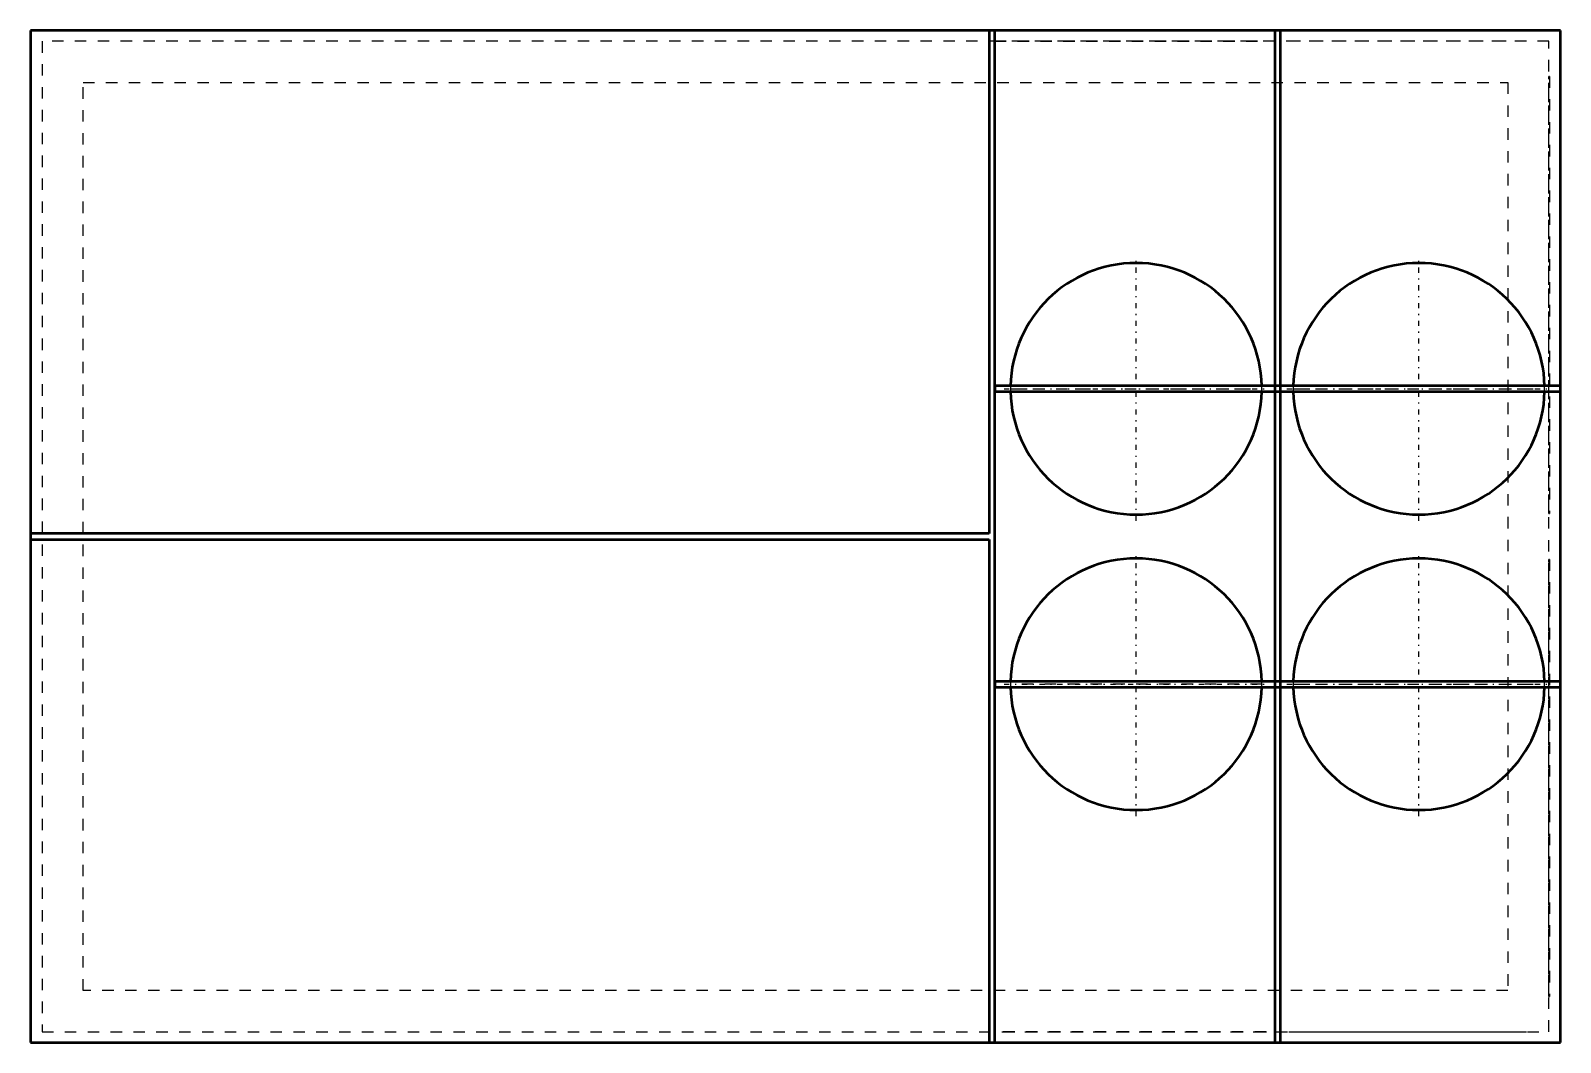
# Model space of a CAD drawing. Header units: inches. Extents: x -67 to 67, y -44 to 44.
import ezdxf

# ---------------------------------------------------------------- set-up
doc = ezdxf.new("R2010")
doc.units = ezdxf.units.IN
doc.header["$MEASUREMENT"] = 0
doc.linetypes.add('Center', pattern=[1.5, 0.45, -0.5, 0.05, -0.5])
doc.linetypes.add('Dashed', pattern=[2, 1, -1])
for name, color, linetype, lineweight in [('AM_0', 7, 'Continuous', 50), ('AM_7', 7, 'Center', 25), ('AM_9', 6, 'Dashed', 25)]:
    doc.layers.add(name, color=color, linetype=linetype, lineweight=lineweight)

# ---------------------------------------------------------------- blocks, each defined once
blk = doc.blocks.new('1_DSG2404DL00001S_PART18_0_in_DSG2404DL00001S_4')
at = {"layer": 'AM_9'}
for p, q in [((-62.34, -39.71), (-62.34, 39.71)), ((-62.34, 39.71), (62.34, 39.71)), ((62.34, 39.71), (62.34, -39.71)), ((62.34, -39.71), (-62.34, -39.71))]:
    blk.add_line(p, q, dxfattribs=at)
blk = doc.blocks.new('2_DSG2404DL00001S_PART17_0_in_DSG2404DL00001S_4')
at = {"layer": 'AM_9'}
for p, q in [((65.9375, 43.3125), (-65.9375, 43.3125)), ((-65.9375, 43.3125), (-65.9375, -43.3125)), ((65.9375, -43.3125), (65.9375, 43.3125)), ((-65.9375, -43.3125), (65.9375, -43.3125))]:
    blk.add_line(p, q, dxfattribs=at)
blk = doc.blocks.new('3_DSG2404DL00001S_PART16_0_in_DSG2404DL00001S_4')
at = {"layer": 'AM_0'}
for p, q in [((-66.94, 44.25), (-66.94, 0.25)), ((16.94, 44.25), (-66.94, 44.25)), ((41.94, 44.25), (17.44, 44.25)), ((66.94, 44.25), (42.44, 44.25)), ((66.94, 13.17), (66.94, 44.25)), ((66.94, -12.67), (66.94, 12.67)), ((-66.94, -0.25), (-66.94, -44.25)), ((66.94, -44.25), (66.94, -13.17)), ((-66.94, -44.25), (16.94, -44.25)), ((17.44, -44.25), (41.94, -44.25)), ((42.44, -44.25), (66.94, -44.25))]:
    blk.add_line(p, q, dxfattribs=at)
blk = doc.blocks.new('4_DSG2404DL00001S_PART15_0_in_DSG2404DL00001S_4')
at = {"layer": 'AM_9'}
for p, q in [((43.1875, 43.34375), (63.9375, 43.34375)), ((43.1875, 43.3125), (43.1875, 43.34375)), ((63.9375, 43.3125), (43.1875, 43.3125)), ((63.9375, 43.34375), (63.9375, 43.3125))]:
    blk.add_line(p, q, dxfattribs=at)
blk = doc.blocks.new('5_DSG2404DL00001S_PART14_0_in_DSG2404DL00001S_4')
at = {"layer": 'AM_9'}
for p, q in [((17.4375, 43.34375), (41.1875, 43.34375)), ((17.4375, 43.3125), (41.1875, 43.3125)), ((41.1875, 43.34375), (41.1875, 43.3125))]:
    blk.add_line(p, q, dxfattribs=at)
blk = doc.blocks.new('6_DSG2404DL00001S_PART13_0_in_DSG2404DL00001S_4')
at = {"layer": 'AM_9'}
for p, q in [((43.1875, -43.3125), (63.9375, -43.3125)), ((43.1875, -43.34375), (43.1875, -43.3125)), ((63.9375, -43.34375), (43.1875, -43.34375)), ((63.9375, -43.3125), (63.9375, -43.34375))]:
    blk.add_line(p, q, dxfattribs=at)
blk = doc.blocks.new('7_DSG2404DL00001S_PART12_0_in_DSG2404DL00001S_4')
at = {"layer": 'AM_9'}
for p, q in [((41.1875, -43.3125), (17.4375, -43.3125)), ((41.1875, -43.34375), (17.4375, -43.34375)), ((41.1875, -43.3125), (41.1875, -43.34375))]:
    blk.add_line(p, q, dxfattribs=at)
blk = doc.blocks.new('8_DSG2404DL00001S_PART11_0_in_DSG2404DL00001S_4')
at = {"layer": 'AM_0'}
for p, q in [((16.9375, 44.25), (16.9375, 0.25)), ((17.4375, 44.25), (16.9375, 44.25)), ((17.4375, -44.25), (17.4375, 44.25)), ((16.9375, 0.25), (-66.9375, 0.25)), ((-66.9375, 0.25), (-66.9375, -0.25)), ((-66.9375, -0.25), (16.9375, -0.25)), ((16.9375, -0.25), (16.9375, -44.25)), ((16.9375, -44.25), (17.4375, -44.25))]:
    blk.add_line(p, q, dxfattribs=at)
blk = doc.blocks.new('9_DSG2404DL00001S_PART10_0_in_DSG2404DL00001S_4')
at = {"layer": 'AM_0'}
for p, q in [((42.4375, 44.25), (41.9375, 44.25)), ((41.9375, 44.25), (41.9375, -44.25)), ((42.4375, -44.25), (42.4375, 44.25)), ((41.9375, -44.25), (42.4375, -44.25))]:
    blk.add_line(p, q, dxfattribs=at)
blk = doc.blocks.new('10_DSG2404DL00001S_PART9_0_in_DSG2404DL00001S_4')
at = {"layer": 'AM_0'}
for start, end in [(1.3023, 178.6977), (181.3023, 358.6977)]:
    blk.add_arc((54.56, 12.92), 11, start, end, dxfattribs=at)
at = {"layer": 'AM_7'}
for p, q in [((54.56, 1.37), (54.56, 24.47)), ((43.01, 12.92), (66.11, 12.92))]:
    blk.add_line(p, q, dxfattribs=at)
at = {"layer": 'AM_9'}
blk.add_line((43.56, 12.92), (65.56, 12.92), dxfattribs=at)
for start, end in [(178.6977, 181.3023), (358.6977, 1.3023)]:
    blk.add_arc((54.56, 12.92), 11, start, end, dxfattribs=at)
blk = doc.blocks.new('11_DSG2404DL00001S_PART8_0_in_DSG2404DL00001S_4')
at = {"layer": 'AM_0'}
for start, end in [(1.3023, 178.6977), (181.3023, 358.6977)]:
    blk.add_arc((54.56, -12.92), 11, start, end, dxfattribs=at)
at = {"layer": 'AM_7'}
for p, q in [((54.56, -24.47), (54.56, -1.37)), ((43.01, -12.92), (66.11, -12.92))]:
    blk.add_line(p, q, dxfattribs=at)
at = {"layer": 'AM_9'}
blk.add_line((43.56, -12.92), (65.56, -12.92), dxfattribs=at)
for start, end in [(178.6977, 181.3023), (358.6977, 1.3023)]:
    blk.add_arc((54.56, -12.92), 11, start, end, dxfattribs=at)
blk = doc.blocks.new('12_DSG2404DL00001S_PART7_0_in_DSG2404DL00001S_4')
at = {"layer": 'AM_0'}
for start, end in [(1.3023, 178.6977), (181.3023, 358.6977)]:
    blk.add_arc((29.81, 12.92), 11, start, end, dxfattribs=at)
at = {"layer": 'AM_7'}
for p, q in [((29.81, 1.37), (29.81, 24.47)), ((18.26, 12.92), (41.36, 12.92))]:
    blk.add_line(p, q, dxfattribs=at)
at = {"layer": 'AM_9'}
blk.add_line((18.81, 12.92), (40.81, 12.92), dxfattribs=at)
for start, end in [(178.6977, 181.3023), (358.6977, 1.3023)]:
    blk.add_arc((29.81, 12.92), 11, start, end, dxfattribs=at)
blk = doc.blocks.new('13_DSG2404DL00001S_PART6_0_in_DSG2404DL00001S_4')
at = {"layer": 'AM_0'}
for start, end in [(1.3023, 178.6977), (181.3023, 358.6977)]:
    blk.add_arc((29.81, -12.92), 11, start, end, dxfattribs=at)
at = {"layer": 'AM_7'}
for p, q in [((29.81, -24.47), (29.81, -1.37)), ((18.26, -12.92), (41.36, -12.92))]:
    blk.add_line(p, q, dxfattribs=at)
at = {"layer": 'AM_9'}
blk.add_line((40.81, -12.92), (18.81, -12.92), dxfattribs=at)
for start, end in [(178.6977, 181.3023), (358.6977, 1.3023)]:
    blk.add_arc((29.81, -12.92), 11, start, end, dxfattribs=at)
blk = doc.blocks.new('14_DSG2404DL00001S_PART4_0_in_DSG2404DL00001S_4')
at = {"layer": 'AM_9'}
for p, q in [((65.96875, 40.25), (65.9375, 40.25)), ((65.9375, 2), (65.9375, 40.25)), ((65.96875, 40.25), (65.96875, 2)), ((65.9375, 2), (65.96875, 2))]:
    blk.add_line(p, q, dxfattribs=at)
blk = doc.blocks.new('15_DSG2404DL00001S_PART3_0_in_DSG2404DL00001S_4')
at = {"layer": 'AM_9'}
for p, q in [((65.96875, -2), (65.9375, -2)), ((65.9375, -40.25), (65.9375, -2)), ((65.96875, -2), (65.96875, -40.25)), ((65.9375, -40.25), (65.96875, -40.25))]:
    blk.add_line(p, q, dxfattribs=at)
blk = doc.blocks.new('16_DSG2404DL00001S_PART2_0_in_DSG2404DL00001S_4')
at = {"layer": 'AM_0'}
for p, q in [((17.44, -12.67), (17.44, -13.17)), ((66.94, -12.67), (17.44, -12.67)), ((17.44, -13.17), (66.94, -13.17)), ((66.94, -13.17), (66.94, -12.67))]:
    blk.add_line(p, q, dxfattribs=at)
blk = doc.blocks.new('17_DSG2404DL00001S_PART1_0_in_DSG2404DL00001S_4')
at = {"layer": 'AM_0'}
for p, q in [((66.94, 13.17), (17.44, 13.17)), ((17.44, 13.17), (17.44, 12.67)), ((17.44, 12.67), (66.94, 12.67)), ((66.94, 12.67), (66.94, 13.17))]:
    blk.add_line(p, q, dxfattribs=at)

msp = doc.modelspace()

# ---------------------------------------------------------------- block references
for name in ['3_DSG2404DL00001S_PART16_0_in_DSG2404DL00001S_4', '8_DSG2404DL00001S_PART11_0_in_DSG2404DL00001S_4', '9_DSG2404DL00001S_PART10_0_in_DSG2404DL00001S_4', '2_DSG2404DL00001S_PART17_0_in_DSG2404DL00001S_4', '5_DSG2404DL00001S_PART14_0_in_DSG2404DL00001S_4', '4_DSG2404DL00001S_PART15_0_in_DSG2404DL00001S_4', '14_DSG2404DL00001S_PART4_0_in_DSG2404DL00001S_4', '1_DSG2404DL00001S_PART18_0_in_DSG2404DL00001S_4', '12_DSG2404DL00001S_PART7_0_in_DSG2404DL00001S_4', '10_DSG2404DL00001S_PART9_0_in_DSG2404DL00001S_4', '17_DSG2404DL00001S_PART1_0_in_DSG2404DL00001S_4', '13_DSG2404DL00001S_PART6_0_in_DSG2404DL00001S_4', '11_DSG2404DL00001S_PART8_0_in_DSG2404DL00001S_4', '15_DSG2404DL00001S_PART3_0_in_DSG2404DL00001S_4', '16_DSG2404DL00001S_PART2_0_in_DSG2404DL00001S_4', '7_DSG2404DL00001S_PART12_0_in_DSG2404DL00001S_4', '6_DSG2404DL00001S_PART13_0_in_DSG2404DL00001S_4']:
    msp.add_blockref(name, (0, 0))

doc.saveas('drawing.dxf')
